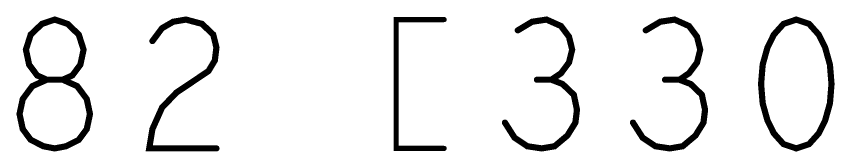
# Model space of a CAD drawing. Header units: millimetres. Extents: x 3362 to 3827, y -139 to 191.
# Drawn here: x 3566.73 to 3586.85, y 37.84 to 41.18 of the extents above; entities that cross this region are included whole.
import ezdxf

# ---------------------------------------------------------------- set-up
doc = ezdxf.new("R2010")
doc.units = ezdxf.units.MM
doc.header["$LTSCALE"] = 23.1
doc.layers.get('0').update_dxf_attribs({"linetype": 'CONTINUOUS'})

# ---------------------------------------------------------------- blocks, each defined once
blk = doc.blocks.new('PAD_R1')
at = {"const_width": 0.5}
blk.add_lwpolyline([(0.25, 0, 1), (-0.25, 0, 1)], format="xyb", close=True, dxfattribs=at)

msp = doc.modelspace()

# ---------------------------------------------------------------- linework, layer by layer
at = {"const_width": 0.152}
for points in [[(3567.672, 37.922), (3567.948, 37.975), (3568.263, 38.134), (3568.459, 38.398), (3568.538, 38.769), (3568.459, 39.139), (3568.223, 39.457), (3567.869, 39.615), (3567.475, 39.615), (3567.239, 39.721), (3567.042, 39.986), (3566.963, 40.356), (3567.081, 40.727), (3567.357, 40.991), (3567.672, 41.097), (3567.987, 40.991), (3568.263, 40.727), (3568.381, 40.356), (3568.302, 39.986), (3568.105, 39.721), (3567.869, 39.615), (3567.475, 39.615), (3567.121, 39.457), (3566.885, 39.139), (3566.806, 38.769), (3566.885, 38.398), (3567.081, 38.134), (3567.396, 37.975)], [(3585.909, 41.097), (3585.594, 40.991), (3585.358, 40.727), (3585.2, 40.409), (3585.082, 39.986), (3585.043, 39.509), (3585.082, 39.033), (3585.2, 38.61), (3585.358, 38.292), (3585.594, 38.028), (3585.909, 37.922), (3586.224, 38.028), (3586.46, 38.292), (3586.618, 38.61), (3586.736, 39.033), (3586.775, 39.509), (3586.736, 39.986), (3586.618, 40.409), (3586.46, 40.727), (3586.224, 40.991)]]:
    msp.add_lwpolyline(points, close=True, dxfattribs=at)
for points, const_width in [([(3570.074, 40.568), (3570.31, 40.885), (3570.585, 41.044), (3570.9, 41.097), (3571.294, 40.991), (3571.57, 40.727), (3571.648, 40.409), (3571.609, 40.091), (3571.451, 39.827), (3570.664, 39.298), (3570.31, 38.927), (3570.074, 38.398), (3569.995, 37.922), (3571.648, 37.922)], 0.152), ([(3577.248, 37.922), (3576.067, 37.922), (3576.067, 41.097), (3577.248, 41.097)], 0.127), ([(3579.886, 39.615), (3580.122, 39.774), (3580.319, 40.039), (3580.397, 40.356), (3580.319, 40.674), (3580.122, 40.938), (3579.767, 41.097), (3579.413, 41.044), (3579.059, 40.832)], 0.152), ([(3583.035, 39.615), (3583.271, 39.774), (3583.468, 40.039), (3583.547, 40.356), (3583.468, 40.674), (3583.271, 40.938), (3582.917, 41.097), (3582.563, 41.044), (3582.208, 40.832)], 0.152), ([(3578.744, 38.557), (3578.98, 38.186), (3579.295, 37.975), (3579.649, 37.922), (3579.964, 37.975), (3580.279, 38.239), (3580.476, 38.557), (3580.515, 38.874), (3580.437, 39.245), (3580.161, 39.509), (3579.886, 39.615), (3579.531, 39.615)], 0.152), ([(3581.893, 38.557), (3582.13, 38.186), (3582.445, 37.975), (3582.799, 37.922), (3583.114, 37.975), (3583.429, 38.239), (3583.626, 38.557), (3583.665, 38.874), (3583.586, 39.245), (3583.311, 39.509), (3583.035, 39.615), (3582.681, 39.615)], 0.152)]:
    msp.add_lwpolyline(points, dxfattribs=dict(const_width=const_width))

# ---------------------------------------------------------------- block references
for p, xscale, yscale in [((3577.248, 41.097), 0.127, 0.127), ((3579.059, 40.832), 0.1524, 0.1524), ((3582.208, 40.832), 0.1524, 0.1524), ((3570.074, 40.568), 0.1524, 0.1524), ((3579.531, 39.615), 0.1524, 0.1524), ((3579.886, 39.615), 0.1524, 0.1524), ((3582.681, 39.615), 0.1524, 0.1524), ((3583.035, 39.615), 0.1524, 0.1524), ((3578.744, 38.557), 0.1524, 0.1524), ((3581.893, 38.557), 0.1524, 0.1524), ((3571.648, 37.922), 0.1524, 0.1524), ((3577.248, 37.922), 0.127, 0.127)]:
    msp.add_blockref('PAD_R1', p, dxfattribs=dict(xscale=xscale, yscale=yscale))

doc.saveas('drawing.dxf')
